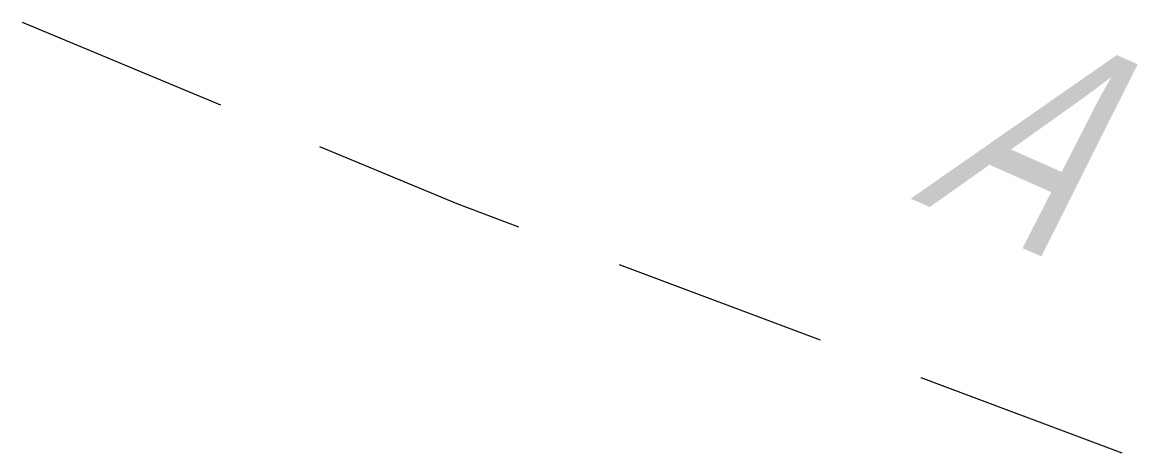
# Model space of a CAD drawing. Extents: x 10098 to 11902, y 8648 to 10202.
# Drawn here: x 10858.99 to 10864.18, y 9223.69 to 9225.69 of the extents above; entities that cross this region are included whole.
import ezdxf

# ---------------------------------------------------------------- set-up
doc = ezdxf.new("R2010")
doc.units = 0
doc.layers.add('23_Ограждения', color=7, linetype='Continuous')
doc.layers.add('52_Топонимика', color=7, linetype='Continuous')
doc.styles.add('mggt', font='russian_1251.shx', dxfattribs={"width": 0.75, "oblique": 18, "height": 1})

msp = doc.modelspace()

# ---------------------------------------------------------------- linework, layer by layer
at = {"layer": '23_Ограждения', "color": 8, "linetype": 'Continuous', "lineweight": 15}
for points in [[(10858.9901, 9225.6942), (10859.9129, 9225.3091)], [(10860.3744, 9225.1165), (10861.013, 9224.85), (10861.3014, 9224.742)], [(10861.7696, 9224.5666), (10862.7061, 9224.2158)], [(10863.1743, 9224.0404), (10864.1108, 9223.6896)]]:
    msp.add_lwpolyline(points, dxfattribs=at)

# ---------------------------------------------------------------- texts
at = {"layer": '52_Топонимика', "color": 8, "linetype": 'Continuous', "lineweight": 15, "style": 'mggt', "oblique": 18, "width": 0.75}
msp.add_text('А', height=1, rotation=336.1096, dxfattribs=at).set_placement((10863.1256, 9224.8739))

doc.saveas('drawing.dxf')
